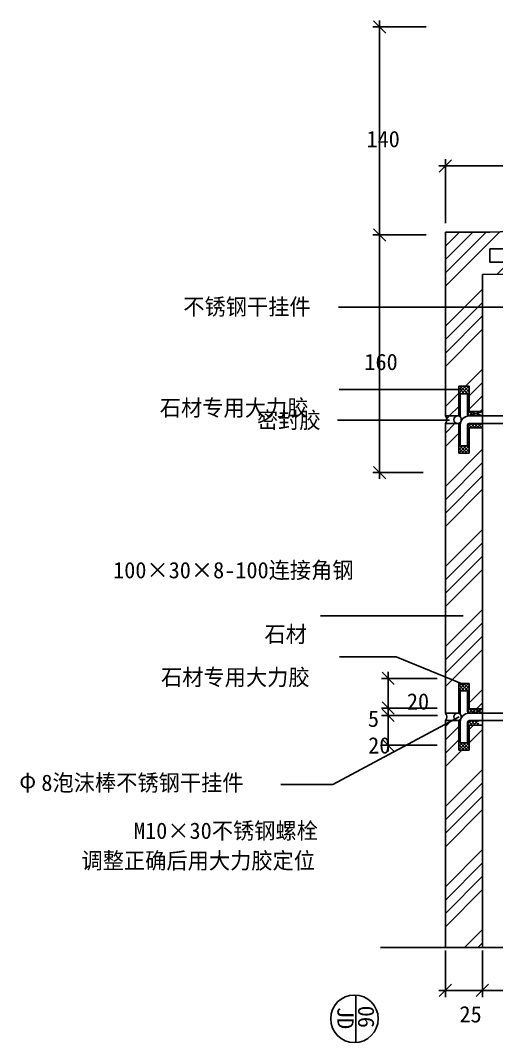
# Model space of a CAD drawing. Header units: metres. Extents: x -3313 to 4000, y 1266 to 2602.
# Drawn here: x 2971 to 3292, y 1266 to 1954 of the extents above; entities that cross this region are included whole.
import ezdxf

# ---------------------------------------------------------------- set-up
doc = ezdxf.new("R2010")
doc.units = ezdxf.units.M
for name, color, linetype in [('212', 2, 'Continuous'), ('3', 5, 'Continuous'), ('4', 4, 'Continuous'), ('7', 7, 'Continuous'), ('BH', 3, 'Continuous'), ('Dim', 3, 'Continuous'), ('TEXT', 7, 'Continuous')]:
    doc.layers.add(name, color=color, linetype=linetype)
doc.dimstyles.get("Standard").update_dxf_attribs({"dimtxt": 2.5, "dimasz": 2.5, "dimexe": 1.25, "dimexo": 0.625, "dimtad": 1, "dimcen": 2.5, "dimazin": 3, "dimtfac": 1, "dimtmove": 0, "dimatfit": 3})

# ---------------------------------------------------------------- blocks, each defined once
blk = doc.blocks.new('_ArchTick')
for p, q in [((-0.52, 0), (0.52, 0)), ((0, 0.54), (0, -0.54))]:
    blk.add_line(p, q)
at = {"color": 0, "linetype": 'ByBlock'}
blk.add_lwpolyline([(-0.5, -0.5), (0.5, 0.5)], dxfattribs=at)
blk = doc.blocks.new('_OBLIQUE')
at = {"color": 0, "linetype": 'ByBlock'}
blk.add_line((-0.5, -0.5), (0.5, 0.5), dxfattribs=at)

msp = doc.modelspace()

# ---------------------------------------------------------------- hatches: boundary and pattern name
h = msp.add_hatch()
h.set_pattern_fill('ANSI34', scale=2)
h.paths.add_polyline_path([(3287.03, 1811.73), (3257.03, 1811.73), (3257.03, 1687.99), (3266.03, 1687.99), (3266.03, 1707.99), (3273.03, 1707.99), (3273.03, 1690.99), (3282.03, 1690.99), (3282.03, 1783.18), (3302.03, 1783.51), (3302.03, 1791.45), (3287.03, 1791.45), (3287.03, 1800.45), (3367.03, 1800.45), (3367.03, 1792.45), (3352.03, 1792.45), (3352.03, 1784.73), (3432.03, 1786.72), (3432.03, 1816.73)])
h = msp.add_hatch()
h.set_pattern_fill('ANSI37', scale=0.5)
h.paths.add_polyline_path([(3273.03, 1707.99), (3266.03, 1707.99), (3266.03, 1687.99), (3265.28, 1687.99, -0.29), (3267.53, 1686.59, -0.1), (3267.03, 1688.99), (3267.03, 1702.99), (3272.03, 1702.99), (3272.03, 1688.99, 0.41), (3273.03, 1687.99), (3277.53, 1689.49), (3273.03, 1690.99)])
h.paths.add_polyline_path([(3273.03, 1679.99), (3282.03, 1679.99), (3282.03, 1682.99), (3273.03, 1682.99, 0.41), (3272.03, 1681.99), (3272.03, 1667.99), (3267.03, 1667.99), (3267.03, 1681.99, -0.1), (3267.53, 1684.39, -0.29), (3265.28, 1682.99), (3266.03, 1682.99), (3266.03, 1662.99), (3273.03, 1662.99)])
h = msp.add_hatch()
h.set_pattern_fill('ANSI34', scale=2)
h.paths.add_polyline_path([(3282.03, 1679.99), (3273.03, 1679.99), (3273.03, 1662.99), (3266.03, 1662.99), (3266.03, 1682.99), (3257.03, 1682.99), (3257.03, 1487.99), (3266.03, 1487.99), (3266.03, 1507.99), (3273.03, 1507.99), (3273.03, 1490.99), (3282.03, 1490.99)])
h.paths.add_polyline_path([(3257.03, 1330.24), (3282.03, 1330.24), (3282.03, 1479.99), (3273.03, 1479.99), (3273.03, 1462.99), (3266.03, 1462.99), (3266.03, 1482.99), (3257.03, 1482.99)])
h = msp.add_hatch()
h.set_pattern_fill('ANSI37', scale=0.5)
h.paths.add_polyline_path([(3273.03, 1507.99), (3266.03, 1507.99), (3266.03, 1487.99), (3265.28, 1487.99, -0.29), (3267.53, 1486.59, -0.1), (3267.03, 1488.99), (3267.03, 1502.99), (3272.03, 1502.99), (3272.03, 1488.99, 0.41), (3273.03, 1487.99), (3276.53, 1487.99), (3276.53, 1490.99), (3273.03, 1490.99)])
h.paths.add_polyline_path([(3273.03, 1479.99), (3279.53, 1479.99), (3279.53, 1482.99), (3273.03, 1482.99, 0.41), (3272.03, 1481.99), (3272.03, 1467.99), (3267.03, 1467.99), (3267.03, 1481.99, -0.1), (3267.53, 1484.39, -0.29), (3265.28, 1482.99), (3266.03, 1482.99), (3266.03, 1462.99), (3273.03, 1462.99)])
at = {"layer": 'BH'}
h = msp.add_hatch(dxfattribs=at)
h.set_pattern_fill('ANSI38', scale=10)
h.paths.add_polyline_path([(3262.78, 1685.49, 0.41), (3265.28, 1682.99), (3257.03, 1682.99, 0.41), (3257.03, 1687.99), (3265.28, 1687.99, 0.41)])
h = msp.add_hatch(dxfattribs=at)
h.set_pattern_fill('ANSI38', scale=10)
h.paths.add_polyline_path([(3267.78, 1487.99, 0.41), (3265.28, 1485.49, 0.41), (3267.78, 1482.99), (3257.03, 1482.99, 0.41), (3257.03, 1487.99)])

# ---------------------------------------------------------------- linework, layer by layer
for p, q in [((3244.12, 1949.91), (3210.67, 1949.91)), ((3212.67, 1809.91), (3212.67, 1949.91)), ((3244.12, 1809.91), (3210.67, 1809.91)), ((3287.03, 1791.45), (3287.03, 1800.45)), ((3287.03, 1800.45), (3367.03, 1800.45)), ((3302.03, 1791.45), (3287.03, 1791.45)), ((3266.36, 1485.56), (3181.31, 1440.04)), ((3181.31, 1440.04), (3146.11, 1440.04)), ((3257.03, 1328.24), (3257.03, 1299.32)), ((3282.03, 1328.24), (3282.03, 1299.32)), ((3282.03, 1328.24), (3282.03, 1299.32)), ((3282.03, 1301.32), (3257.03, 1301.32)), ((3342.03, 1301.32), (3282.03, 1301.32)), ((3196.62, 1266.27), (3196.62, 1298.27))]:
    msp.add_line(p, q)
for points in [[(3268.96, 1553.39), (3172.9, 1553.39)], [(3270.02, 1507.14), (3223.89, 1525.79), (3185.67, 1525.79)]]:
    msp.add_lwpolyline(points)
msp.add_circle((3195.79, 1282.27), 16)
at = {"layer": '3'}
for p, q in [((3282.03, 1679.99), (3282.03, 1682.99)), ((3282.03, 1487.99), (3276.53, 1490.99)), ((3282.03, 1490.99), (3276.53, 1487.99)), ((3282.03, 1479.99), (3282.03, 1482.99))]:
    msp.add_line(p, q, dxfattribs=at)
for centre in [(3265.28, 1685.49), (3265.28, 1485.49)]:
    msp.add_circle(centre, 2.5, dxfattribs=at)
for centre in [(3254.47, 1685.49), (3254.47, 1485.49)]:
    msp.add_arc(centre, 3.58, 315.71, 44.29, dxfattribs=at)
at = {"layer": '4'}
for p, q in [((3287.03, 1811.73), (3452.03, 1817.42)), ((3287.03, 1811.73), (3257.03, 1811.73)), ((3257.03, 1687.99), (3257.03, 1811.73)), ((3282.03, 1783.18), (3302.03, 1783.51)), ((3282.03, 1783.18), (3282.03, 1330.24)), ((3266.03, 1707.99), (3266.03, 1687.99)), ((3273.03, 1707.99), (3266.03, 1707.99)), ((3273.03, 1690.99), (3273.03, 1707.99)), ((3257.03, 1687.99), (3266.03, 1687.99)), ((3273.03, 1690.99), (3282.03, 1690.99)), ((3257.03, 1487.99), (3257.03, 1682.99)), ((3257.03, 1682.99), (3266.03, 1682.99)), ((3266.03, 1662.99), (3266.03, 1682.99)), ((3273.03, 1679.99), (3273.03, 1662.99)), ((3273.03, 1679.99), (3282.03, 1679.99)), ((3273.03, 1662.99), (3266.03, 1662.99)), ((3266.03, 1507.99), (3266.03, 1487.99)), ((3273.03, 1507.99), (3266.03, 1507.99)), ((3273.03, 1490.99), (3273.03, 1507.99)), ((3266.03, 1487.99), (3257.03, 1487.99)), ((3273.03, 1490.99), (3282.03, 1490.99)), ((3257.03, 1330.24), (3257.03, 1482.99)), ((3266.03, 1482.99), (3257.03, 1482.99)), ((3266.03, 1462.99), (3266.03, 1482.99)), ((3273.03, 1479.99), (3273.03, 1462.99)), ((3273.03, 1479.99), (3282.03, 1479.99)), ((3273.03, 1462.99), (3266.03, 1462.99))]:
    msp.add_line(p, q, dxfattribs=at)
at = {"layer": '7'}
for points in [[(3273.03, 1687.99, 0.41), (3267.03, 1681.99), (3267.03, 1667.99), (3272.03, 1667.99), (3272.03, 1681.99, -0.41), (3273.03, 1682.99), (3332.03, 1682.99), (3332.03, 1687.99), (3273.03, 1687.99, -0.41), (3272.03, 1688.99), (3272.03, 1702.99), (3267.03, 1702.99), (3267.03, 1688.99, 0.16), (3268.16, 1685.49, 1.04)], [(3273.03, 1487.99, 0.41), (3267.03, 1481.99), (3267.03, 1467.99), (3272.03, 1467.99), (3272.03, 1481.99, -0.41), (3273.03, 1482.99), (3332.03, 1482.99), (3332.03, 1487.99), (3273.03, 1487.99, -0.41), (3272.03, 1488.99), (3272.03, 1502.99), (3267.03, 1502.99), (3267.03, 1488.99, 0.16), (3268.16, 1485.49)]]:
    msp.add_lwpolyline(points, format="xyb", dxfattribs=at)
msp.add_lwpolyline([(3276.53, 1487.99), (3282.03, 1487.99), (3282.03, 1490.99), (3276.53, 1490.99)], close=True, dxfattribs=at)
at = {"layer": 'BH'}
for p, q in [((3282.03, 1690.99), (3273.03, 1687.99)), ((3273.03, 1690.99), (3282.03, 1687.99)), ((3282.03, 1690.99), (3282.03, 1687.99))]:
    msp.add_line(p, q, dxfattribs=at)
at = {"layer": 'Dim'}
for p, q in [((3257.03, 1817.73), (3257.03, 1859.32)), ((3427.03, 1856.32), (3257.03, 1856.32)), ((3242.12, 1809.91), (3209.67, 1809.91)), ((3212.67, 1809.91), (3212.67, 1649.91)), ((3242.12, 1649.91), (3209.67, 1649.91)), ((3251.6, 1511.41), (3216.5, 1511.41)), ((3218.5, 1491.41), (3218.5, 1511.41)), ((3251.51, 1491.41), (3216.5, 1491.41)), ((3251.51, 1491.41), (3216.5, 1491.41)), ((3251.8, 1486.41), (3216.5, 1486.41)), ((3251.8, 1486.41), (3216.5, 1486.41)), ((3218.5, 1486.41), (3218.5, 1491.41)), ((3218.5, 1466.41), (3218.5, 1486.41)), ((3251.6, 1466.41), (3216.5, 1466.41))]:
    msp.add_line(p, q, dxfattribs=at)
at = {"layer": 'TEXT'}
msp.add_line((3501.09, 1330.24), (3213.32, 1330.24), dxfattribs=at)

# ---------------------------------------------------------------- block references
at = {"xscale": 8.3, "yscale": 8.3, "zscale": 8.3}
for p, rotation in [((3212.67, 1949.91), 90), ((3257.03, 1856.32), 180), ((3212.67, 1809.91), 270), ((3212.67, 1649.91), 270), ((3257.03, 1301.32), 180), ((3282.03, 1301.32), 180)]:
    msp.add_blockref('_ArchTick', p, dxfattribs=dict(at, rotation=rotation))
msp.add_blockref('_ArchTick', (3282.03, 1301.32), dxfattribs=at)
at = {"layer": 'Dim'}
for name, p, xscale, yscale, zscale, rotation in [('_OBLIQUE', (3212.67, 1809.91), 4.5, 4.5, 4.5, 90), ('_ArchTick', (3218.5, 1511.41), 8.3, 8.3, 8.3, 90), ('_ArchTick', (3218.5, 1491.41), 8.3, 8.3, 8.3, 270), ('_ArchTick', (3218.5, 1491.41), 8.3, 8.3, 8.3, 90), ('_ArchTick', (3218.5, 1486.41), 8.3, 8.3, 8.3, 90), ('_ArchTick', (3218.5, 1486.41), 8.3, 8.3, 8.3, 270), ('_ArchTick', (3218.5, 1466.41), 8.3, 8.3, 8.3, 270)]:
    msp.add_blockref(name, p, dxfattribs=dict(at, xscale=xscale, yscale=yscale, zscale=zscale, rotation=rotation))

# ---------------------------------------------------------------- texts
for s, p in [('JD', (3184.28, 1290.29)), ('06', (3198.24, 1291.08))]:
    msp.add_text(s, height=11, rotation=270).set_placement(p)
at = {"char_height": 11, "attachment_point": 1}
for s, insert in [('\\A1;140', (3203.89, 1879.91)), ('25', (3266.53, 1290.82))]:
    msp.add_mtext(s, dxfattribs=dict(at, insert=insert))
at = {"layer": '212'}
msp.add_text('φ', height=11, dxfattribs=at).set_placement((2970.04, 1437.41))
at = {"layer": 'Dim', "char_height": 11, "attachment_point": 1}
for s, insert in [('\\A1;160', (3202.47, 1729.91)), ('20', (3231.12, 1501.36)), ('5', (3204.87, 1489.73)), ('20', (3205.02, 1471.8))]:
    msp.add_mtext(s, dxfattribs=dict(at, insert=insert))
at = {"layer": 'TEXT'}
for s, p in [('不锈钢干挂件', (3080.53, 1756.04)), ('密封胶', (3130.11, 1679.7)), ('100×30×8-100连接角钢', (3033.25, 1578.74)), ('8泡沫棒不锈钢干挂件', (2984.91, 1435.67)), ('M10×30不锈钢螺栓', (3047.29, 1403.36)), ('调整正确后用大力胶定位', (3011.95, 1383.22))]:
    msp.add_text(s, height=11, dxfattribs=at).set_placement(p)
at = {"layer": 'TEXT', "char_height": 11, "attachment_point": 1}
for s, insert in [('石材专用大力胶', (3064.71, 1699.01)), ('石材', (3135.19, 1546.63)), ('石材专用大力胶', (3065.48, 1517.69))]:
    msp.add_mtext(s, dxfattribs=dict(at, insert=insert))

# ---------------------------------------------------------------- leaders
at = {"layer": 'Dim'}
for points in [[(3325.18, 1684.07), (3325.18, 1761.27), (3185.07, 1761.27)], [(3268.68, 1705.83), (3185.42, 1705.83)], [(3259.92, 1685.29), (3184.44, 1685.29)]]:
    msp.add_leader(points, dimstyle='Standard', dxfattribs=at)

doc.saveas('drawing.dxf')
